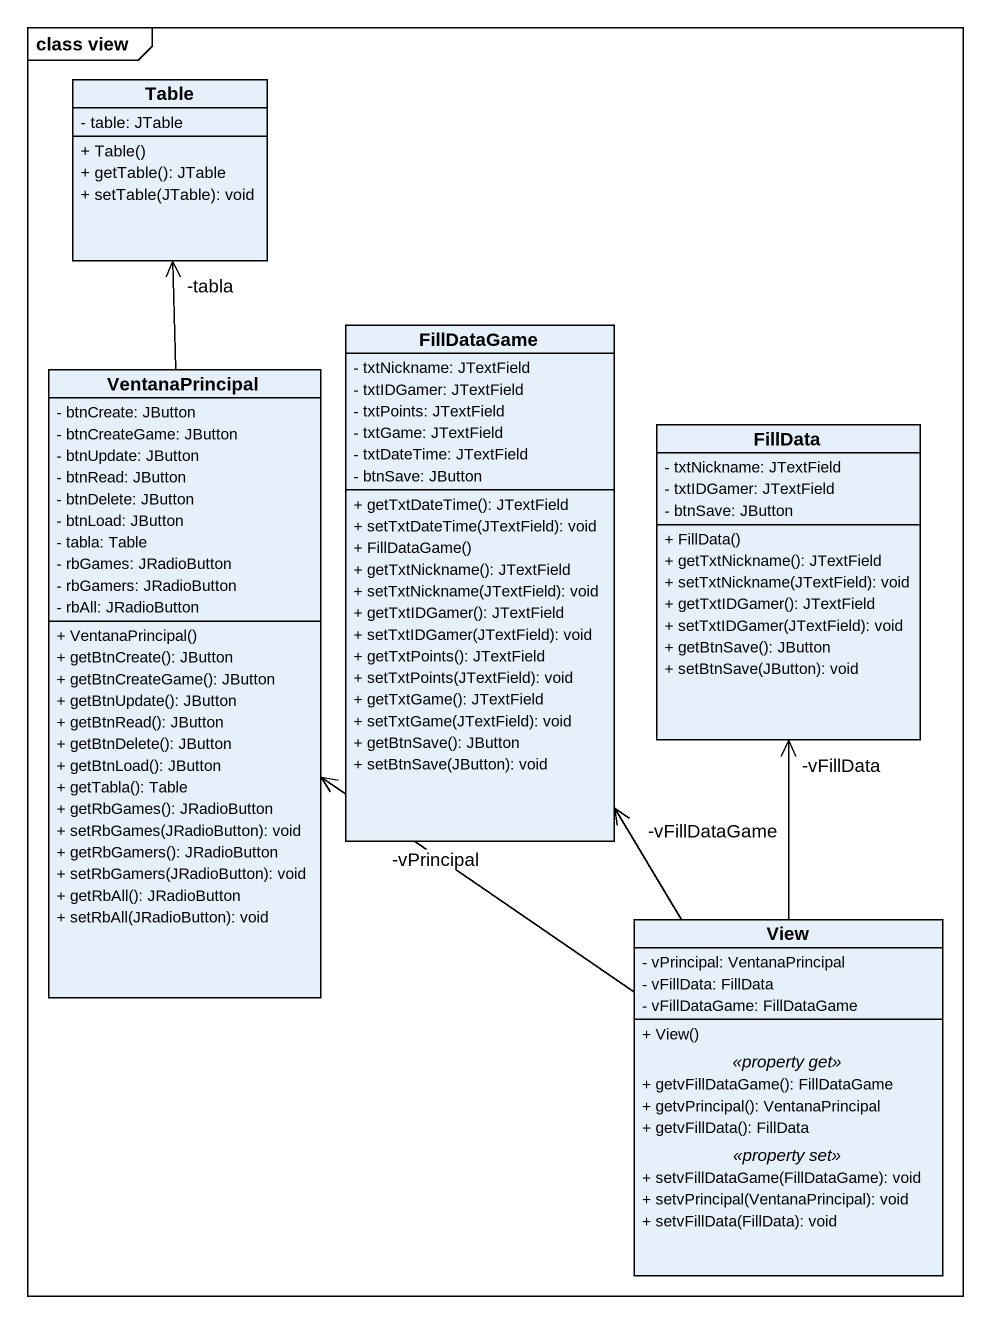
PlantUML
@startuml
mainframe class view
hide circle
hide empty members
skinparam classAttributeIconSize 0
class Table {
  - table: JTable
  + Table()
  + getTable(): JTable
  + setTable(JTable): void
}
class VentanaPrincipal {
  - btnCreate: JButton
  - btnCreateGame: JButton
  - btnUpdate: JButton
  - btnRead: JButton
  - btnDelete: JButton
  - btnLoad: JButton
  - tabla: Table
  - rbGames: JRadioButton
  - rbGamers: JRadioButton
  - rbAll: JRadioButton
  + VentanaPrincipal()
  + getBtnCreate(): JButton
  + getBtnCreateGame(): JButton
  + getBtnUpdate(): JButton
  + getBtnRead(): JButton
  + getBtnDelete(): JButton
  + getBtnLoad(): JButton
  + getTabla(): Table
  + getRbGames(): JRadioButton
  + setRbGames(JRadioButton): void
  + getRbGamers(): JRadioButton
  + setRbGamers(JRadioButton): void
  + getRbAll(): JRadioButton
  + setRbAll(JRadioButton): void
}
class FillDataGame {
  - txtNickname: JTextField
  - txtIDGamer: JTextField
  - txtPoints: JTextField
  - txtGame: JTextField
  - txtDateTime: JTextField
  - btnSave: JButton
  + getTxtDateTime(): JTextField
  + setTxtDateTime(JTextField): void
  + FillDataGame()
  + getTxtNickname(): JTextField
  + setTxtNickname(JTextField): void
  + getTxtIDGamer(): JTextField
  + setTxtIDGamer(JTextField): void
  + getTxtPoints(): JTextField
  + setTxtPoints(JTextField): void
  + getTxtGame(): JTextField
  + setTxtGame(JTextField): void
  + getBtnSave(): JButton
  + setBtnSave(JButton): void
}
class FillData {
  - txtNickname: JTextField
  - txtIDGamer: JTextField
  - btnSave: JButton
  + FillData()
  + getTxtNickname(): JTextField
  + setTxtNickname(JTextField): void
  + getTxtIDGamer(): JTextField
  + setTxtIDGamer(JTextField): void
  + getBtnSave(): JButton
  + setBtnSave(JButton): void
}
class View {
  - vPrincipal: VentanaPrincipal
  - vFillData: FillData
  - vFillDataGame: FillDataGame
  --
  + View()
  .. <<property get>> ..
  + getvFillDataGame(): FillDataGame
  + getvPrincipal(): VentanaPrincipal
  + getvFillData(): FillData
  .. <<property set>> ..
  + setvFillDataGame(FillDataGame): void
  + setvPrincipal(VentanaPrincipal): void
  + setvFillData(FillData): void
}
VentanaPrincipal -up-> "-tabla" Table
View -up-> "-vPrincipal" VentanaPrincipal
View -up-> "-vFillDataGame" FillDataGame
View -up-> "-vFillData" FillData
@enduml
